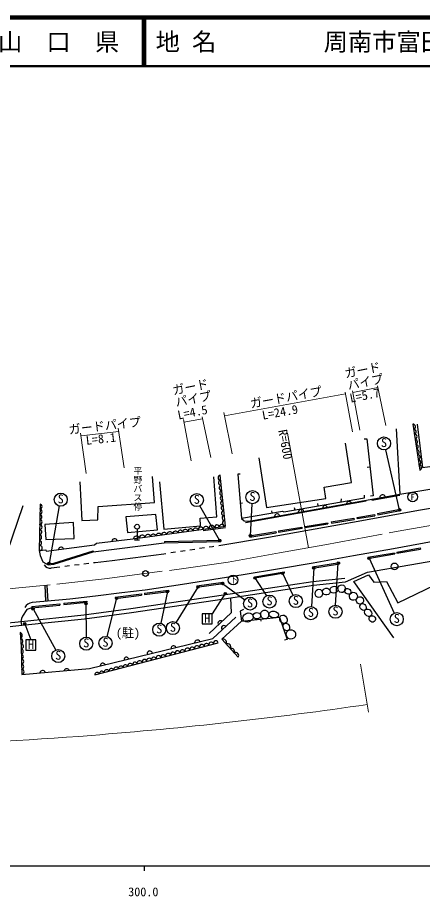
# Model space of a CAD drawing. Units: millimetres at full size, sheet at 1:1000; details may follow other scales. Extents: x 40000 to 680000, y 20000 to 380000.
# Drawn here: x 341926 to 425375, y 198715 to 380000 of the extents above; entities that cross this region are included whole.
import ezdxf
from ezdxf.enums import TextEntityAlignment as Align

# ---------------------------------------------------------------- set-up
doc = ezdxf.new("R2010")
doc.units = ezdxf.units.MM
doc.header["$LTSCALE"] = 1000
doc.linetypes.add('CHAIN', pattern=[18.5, 12, -1.5, 3.5, -1.5])
for name, color, linetype, lineweight in [('M-BGD', 7, 'Continuous', 25), ('M-BGD-EXST', 7, 'Continuous', 25), ('M-BMK', 2, 'CHAIN', 13), ('M-BMK-SRVR', 3, 'Continuous', 25), ('M-STR-HTXT', 7, 'Continuous', 13), ('M-STR-STRC', 7, 'Continuous', 25), ('M-TTL', 2, 'Continuous', 140), ('M-TTL-BAND', 7, 'Continuous', 25), ('M-TTL-LINE', 7, 'Continuous', 50)]:
    doc.layers.add(name, color=color, linetype=linetype, lineweight=lineweight)
doc.layers.add('M-BMK-HTXT', color=7, linetype='Continuous')
doc.layers.add('M-TTL-TXT', color=7, linetype='Continuous')
doc.styles.add('@ＭＳ ゴシック', font='')
doc.styles.add('ＭＳ ゴシック', font='')
doc.styles.get('@ＭＳ ゴシック').set_extended_font_data('@MS Gothic')
doc.styles.get('ＭＳ ゴシック').set_extended_font_data('MS Gothic')

msp = doc.modelspace()

# ---------------------------------------------------------------- hatches: boundary and pattern name
at = {"layer": 'M-BGD-EXST'}
for points in [[(420903, 278454, 0.41421), (420653, 278704, 0.41421), (420403, 278454, 1)], [(383820, 272181, 0.41421), (383570, 272431, 0.41421), (383320, 272181, 1)], [(390188, 273113, 0.41421), (389938, 273363, 0.41421), (389688, 273113, 1)], [(414617, 268470, 0.41421), (414367, 268720, 0.41421), (414117, 268470, 1)], [(348671, 267395, 0.41421), (348421, 267645, 0.41421), (348171, 267395, 1)], [(403246, 266488, 0.41421), (402996, 266738, 0.41421), (402746, 266488, 1)], [(408283, 267465, 0.41421), (408033, 267715, 0.41421), (407783, 267465, 1)], [(396801, 265380, 0.41421), (396551, 265630, 0.41421), (396301, 265380, 1)], [(384411, 263270, 0.41421), (384161, 263520, 0.41421), (383911, 263270, 1)], [(391101, 264423, 0.41421), (390851, 264673, 0.41421), (390601, 264423, 1)], [(373067, 261594, 0.41421), (372817, 261844, 0.41421), (372567, 261594, 1)], [(379345, 262538, 0.41421), (379095, 262788, 0.41421), (378845, 262538, 1)], [(384983, 261188, 0.41421), (384733, 261438, 0.41421), (384483, 261188, 1)], [(356254, 259131, 0.41421), (356004, 259381, 0.41421), (355754, 259131, 1)], [(362579, 260218, 0.41421), (362329, 260468, 0.41421), (362079, 260218, 1)], [(345365, 258034, 0.41421), (345115, 258284, 0.41421), (344865, 258034, 1)], [(343648, 254977, 0.41421), (343398, 255227, 0.41421), (343148, 254977, 1)]]:
    msp.add_hatch(color=256, dxfattribs=at).paths.add_polyline_path(points)
at = {"layer": 'M-STR-STRC'}
msp.add_hatch(color=256, dxfattribs=at).paths.add_polyline_path([(348049, 262929), (347601, 262887), (347778, 259572), (348227, 259613)])

# ---------------------------------------------------------------- linework, layer by layer
at = {"layer": 'M-BGD'}
for p, q in [((423403, 296146), (424811, 286611)), ((419999, 295142), (420737, 281716)), ((414564, 287228), (413985, 287159)), ((387795, 285843), (387329, 285844)), ((414940, 280458), (420709, 281484)), ((339810, 269662), (343097, 279362)), ((388293, 279812), (387844, 279774)), ((388875, 275864), (413781, 280332)), ((403771, 279740), (403852, 279278)), ((408626, 280708), (408593, 280110)), ((394283, 278284), (394364, 277818)), ((398956, 278927), (399043, 278433)), ((411872, 276894), (415499, 277482)), ((415499, 277482), (415539, 277236)), ((416147, 277688), (420768, 278589)), ((416147, 277688), (416194, 277442)), ((416194, 277442), (420816, 278344)), ((420768, 278589), (420816, 278344)), ((401187, 275051), (405808, 275787)), ((405808, 275787), (405848, 275540)), ((406566, 275954), (411243, 276745)), ((406566, 275954), (406608, 275707)), ((406608, 275707), (411284, 276498)), ((411243, 276745), (411284, 276498)), ((411872, 276894), (411912, 276647)), ((411912, 276647), (415539, 277236)), ((366554, 274474), (366554, 272299)), ((380198, 274201), (384768, 274829)), ((389729, 273079), (395160, 273962)), ((395160, 273962), (395200, 273715)), ((395697, 274130), (400539, 274902)), ((395697, 274130), (395737, 273883)), ((395737, 273883), (400579, 274656)), ((400539, 274902), (400579, 274656)), ((401187, 275051), (401226, 274804)), ((401226, 274804), (405848, 275540)), ((372194, 271909), (383833, 272187)), ((383833, 272187), (383839, 271938)), ((389729, 273079), (389769, 272832)), ((389769, 272832), (395200, 273715)), ((372194, 271909), (372208, 271659)), ((420079, 269738), (424944, 270593)), ((420122, 269492), (424987, 270347)), ((424944, 270593), (424987, 270347)), ((357482, 270023), (357536, 269778)), ((414113, 268681), (419631, 269604)), ((414113, 268681), (414154, 268434)), ((414154, 268434), (419672, 269357)), ((419631, 269604), (419672, 269357)), ((420079, 269738), (420122, 269492)), ((348421, 267395), (348443, 267146)), ((402734, 266699), (408252, 267599)), ((402734, 266699), (402774, 266452)), ((402774, 266452), (408292, 267352)), ((408252, 267599), (408292, 267352)), ((390809, 264670), (396845, 265683)), ((390851, 264423), (396886, 265436)), ((396845, 265683), (396886, 265436)), ((378850, 262755), (384300, 263543)), ((378886, 262508), (384336, 263296)), ((384300, 263543), (384336, 263296)), ((390809, 264670), (390851, 264423)), ((362065, 260436), (367448, 261133)), ((367448, 261133), (367480, 260885)), ((368062, 261247), (373061, 261877)), ((368062, 261247), (368093, 260999)), ((368093, 260999), (373092, 261629)), ((373061, 261877), (373092, 261629)), ((378850, 262755), (378886, 262508)), ((351457, 259174), (356186, 259647)), ((351482, 258925), (356211, 259398)), ((356186, 259647), (356211, 259398)), ((362065, 260436), (362097, 260188)), ((362097, 260188), (367480, 260885)), ((344859, 258499), (350624, 259062)), ((344859, 258499), (344883, 258250)), ((344883, 258250), (350648, 258813)), ((350624, 259062), (350648, 258813)), ((351457, 259174), (351482, 258925)), ((392022, 255914), (392079, 255522)), ((338527, 255008), (342744, 255447)), ((338570, 254159), (342827, 254651)), ((357819, 244408), (383279, 251050))]:
    msp.add_line(p, q, dxfattribs=at)
for points in [[(424301, 296115), (425399, 287172), (433504, 288303), (433322, 289811), (443504, 291236), (443248, 293230), (435605, 292221), (434900, 297400)], [(391657, 289186), (393269, 278913), (405483, 280765), (405115, 283136), (410772, 284084), (409512, 292234)], [(413372, 293120), (413924, 293120), (415204, 281336), (414700, 281284)], [(420737, 281716), (452402, 286964), (452447, 286720)], [(346369, 270056), (347765, 270213), (347851, 269957), (357787, 271233), (358165, 271587), (365666, 272479), (384798, 275104), (383655, 285611)], [(354753, 284207), (355136, 276278), (358490, 276412), (358509, 279131), (370172, 279996), (369770, 285301)], [(371178, 284207), (372050, 274490), (379609, 275181), (379536, 276741), (383022, 276995), (382387, 285259)], [(387329, 285844), (388110, 276644), (388599, 276182), (389523, 276146), (390805, 276353), (420737, 281716)], [(388102, 276734), (396527, 278193), (396792, 278038), (413462, 280964), (413429, 281494)], [(346562, 279656), (346369, 270056), (346562, 269021), (347123, 267706), (348229, 267127), (349422, 267233), (357536, 269778), (372107, 271657), (383839, 271938)], [(366029, 272299), (366554, 272299), (367079, 272299)], [(348421, 267395), (349373, 267479), (357482, 270023)], [(409500, 263600), (414056, 265598), (431539, 268650), (432841, 266251), (433723, 263018)], [(419479, 252038), (411217, 263694), (414255, 265070), (415348, 263532), (417940, 263644), (420337, 259255), (427853, 262907), (430836, 257614)], [(342744, 255447), (355613, 256792), (365295, 258087), (384365, 260893), (402805, 263700), (409417, 264396)], [(342827, 254651), (355708, 255997), (365406, 257295), (384484, 260102), (402907, 262907), (409500, 263600)], [(385781, 260300), (385983, 257229), (381439, 252928)], [(344883, 258250), (343840, 257876), (342939, 256548), (342703, 256066), (342617, 255434), (342709, 254638)], [(388513, 257870), (387775, 257588), (388111, 255511), (395934, 256317), (397510, 251731), (396957, 251605)], [(342424, 253147), (342683, 250185), (342786, 244480), (356730, 245756), (382139, 251924), (386916, 256308)], [(387381, 248054), (383995, 251792), (388111, 255511)]]:
    msp.add_lwpolyline(points, dxfattribs=at)
for points in [[(364243, 277026), (364559, 273767), (370765, 274340), (370411, 277504)], [(347544, 275465), (347735, 272324), (353562, 272553), (353428, 275867)]]:
    msp.add_lwpolyline(points, close=True, dxfattribs=at)
for centre, radius in [((366554, 274974), 500), ((419631, 266780), 700)]:
    msp.add_circle(centre, radius, dxfattribs=at)
for centre, radius, start, end in [((423386, 295598), 549, 288.60075, 88.20359), ((423591, 294569), 510, 283.43577, 93.36857), ((423705, 293511), 562, 287.19769, 89.60664), ((423868, 292461), 514, 287.1757, 89.62864), ((423993, 291429), 542, 289.57721, 87.22713), ((424146, 290358), 560, 289.80967, 86.99467), ((424366, 289299), 533, 283.47733, 93.32701), ((424544, 288248), 536, 281.12337, 95.68097), ((424654, 287155), 566, 286.09836, 90.70598), ((383801, 285072), 558, 105.09591, 267.32456), ((383836, 284012), 506, 96.94145, 275.47903), ((384053, 282978), 557, 107.71606, 264.70441), ((384077, 281934), 495, 98.65303, 273.76745), ((384260, 280908), 552, 105.86219, 266.55829), ((417175, 280984), 588, 19.1928, 181.12347), ((346469, 279158), 507, 278.23881, 79.45862), ((384253, 279859), 499, 92.98182, 279.43865), ((384417, 278845), 528, 98.92798, 273.49249), ((405316, 278863), 486, 20.68443, 179.63184), ((410278, 279599), 591, 34.05954, 166.25673), ((346419, 277005), 513, 278.83896, 78.85847), ((346378, 278085), 594, 283.67988, 74.01755), ((384513, 277778), 543, 96.82843, 275.59204), ((395421, 277122), 505, 16.70834, 183.60793), ((400407, 277883), 626, 27.64055, 172.67572), ((346441, 275964), 537, 273.83418, 83.86325), ((384527, 276773), 466, 85.16737, 287.2531), ((384779, 275721), 617, 100.64996, 271.77051), ((346397, 273853), 526, 274.07612, 83.62131), ((346442, 274902), 527, 271.52255, 86.17488), ((372133, 273198), 594, 24.10454, 171.52168), ((373325, 273243), 679, 32.56061, 163.06561), ((374490, 273403), 628, 34.67216, 160.95406), ((375472, 273783), 466, 12.87717, 182.74905), ((376501, 273819), 578, 22.35802, 173.2682), ((377585, 273994), 550, 20.27597, 175.35025), ((378654, 274155), 554, 18.77729, 176.84893), ((379668, 274418), 498, 5.8101, 189.81612), ((380766, 274427), 603, 19.48551, 176.14071), ((381968, 274578), 635, 20.23852, 175.3877), ((383027, 274891), 472, 4.21911, 191.40711), ((383987, 274926), 489, 15.59864, 180.02758), ((346341, 271668), 526, 275.41806, 82.27937), ((346284, 272761), 586, 282.59248, 75.10495), ((361913, 271930), 556, 17.36335, 176.196), ((366445, 272362), 673, 27.02679, 168.59943), ((367618, 272696), 574, 12.79785, 182.82837), ((368774, 272768), 599, 20.88888, 174.73734), ((369903, 272872), 580, 26.53126, 169.09497), ((371011, 273011), 601, 27.22359, 168.40263), ((346435, 270599), 547, 263.00607, 94.69137), ((350895, 270230), 529, 20.17611, 174.45872), ((383759, 255053), 527, 49.14655, 217.7118), ((384447, 254109), 482, 36.73792, 228.3607), ((342241, 252513), 660, 296.11937, 73.89557), ((342449, 251381), 546, 288.62319, 81.39175), ((342603, 250327), 537, 279.37257, 87.76044), ((374089, 249900), 498, 21.48578, 185.80184), ((378994, 250984), 605, 30.14549, 177.14212), ((378930, 249888), 527, 17.48772, 191.75747), ((379909, 250216), 506, 9.70635, 199.53884), ((380896, 250411), 500, 16.50592, 192.73927), ((381865, 250660), 500, 16.97734, 192.26785), ((382802, 250964), 485, 10.24105, 199.00414), ((384239, 251084), 749, 335.31998, 109.0122), ((385210, 250151), 685, 329.24421, 115.08797), ((342474, 249226), 610, 292.84229, 69.21984), ((342637, 248172), 497, 280.53195, 81.53018), ((369187, 248812), 537, 10.36284, 196.92477), ((371012, 247905), 495, 8.43242, 200.81277), ((371969, 248097), 482, 14.87301, 194.37218), ((372938, 248343), 518, 15.56745, 193.67774), ((373942, 248586), 515, 17.60496, 191.64023), ((374903, 248908), 498, 9.76678, 199.47841), ((375942, 249035), 550, 24.79466, 184.45053), ((376917, 249432), 505, 9.98389, 199.2613), ((377924, 249611), 518, 19.14017, 190.10502), ((386028, 249214), 631, 332.96213, 111.37005), ((386916, 248427), 597, 321.23012, 123.10207), ((342688, 247167), 518, 276.517, 85.54514), ((342631, 246092), 572, 283.71165, 78.35049), ((359500, 246299), 531, 27.35312, 179.93449), ((364369, 247610), 477, 13.7295, 193.55811), ((365156, 246242), 541, 22.79549, 186.4497), ((366147, 246533), 499, 19.84653, 189.39866), ((367119, 246825), 518, 15.60037, 193.64482), ((368054, 247140), 470, 7.2083, 202.03689), ((369028, 247315), 520, 16.46077, 192.78442), ((370053, 247538), 532, 21.0348, 188.21039), ((342751, 245008), 529, 273.81634, 88.24579), ((347080, 244788), 549, 14.09479, 176.3685), ((352083, 245120), 567, 26.99844, 163.46485), ((358357, 244391), 538, 31.01592, 178.22927), ((359304, 244680), 486, 27.84394, 181.40125), ((360286, 244918), 552, 28.04999, 181.1952), ((361293, 245209), 521, 25.79842, 183.44677), ((362254, 245533), 502, 18.14127, 191.10392), ((363246, 245719), 515, 25.94515, 183.30004), ((364173, 246026), 471, 19.23972, 190.00547)]:
    msp.add_arc(centre, radius, start, end, dxfattribs=at)
for centre, major_axis, ratio in [((408740, 262186), (-52, -791), 0.991141), ((404040, 261207), (0, -861), 0.884435), ((405567, 261593), (-794, -151), 0.853373), ((407158, 261991), (-797, -247), 0.8237), ((410004, 261648), (-480, 486), 0.791118), ((411145, 260623), (-661, 538), 0.958315), ((412500, 259773), (-585, 499), 0.974508), ((392871, 256851), (177, -886), 0.937107), ((394721, 256858), (-1019, 159), 0.65442), ((413135, 258405), (-375, 649), 0.817699), ((414200, 257222), (-551, 652), 0.776348), ((389411, 256252), (-997, -476), 0.824131), ((391254, 256615), (-786, -70), 0.831823), ((396738, 255883), (448, -772), 0.848319), ((415043, 255959), (-390, 545), 0.954933), ((397319, 254288), (-387, 739), 0.765466), ((398283, 252768), (-578, 780), 0.997085)]:
    msp.add_ellipse(centre, major_axis=major_axis, ratio=ratio, dxfattribs=at)
at = {"layer": 'M-BGD-EXST'}
for p, q in [((420653, 278454), (417813, 290866)), ((350464, 279257), (348421, 267395)), ((383570, 272181), (379511, 279280)), ((389938, 273113), (390268, 279719)), ((414367, 268470), (419532, 257134)), ((407451, 258795), (408033, 267465)), ((396551, 265380), (398644, 260823)), ((402996, 266488), (402494, 258489)), ((384161, 263270), (388748, 259901)), ((390851, 264423), (393207, 260713)), ((372817, 261594), (371449, 255052)), ((379095, 262538), (374607, 255256)), ((384733, 261188), (382053, 257034)), ((362329, 260218), (360343, 252305)), ((345115, 258034), (349776, 249540)), ((356004, 259131), (356032, 252202)), ((382053, 257034), (379953, 257034)), ((379953, 257034), (379953, 254934)), ((382053, 254934), (382053, 257034)), ((343398, 254977), (344659, 251632)), ((379953, 254934), (382053, 254934)), ((345709, 251632), (343609, 251632)), ((343609, 251632), (343609, 249532)), ((345709, 249532), (345709, 251632)), ((343609, 249532), (345709, 249532))]:
    msp.add_line(p, q, dxfattribs=at)
for centre, radius in [((417455, 292168), 1350), ((350818, 280559), 1350), ((378865, 280466), 1350), ((390341, 281067), 1350), ((423367, 281129), 1000), ((420653, 278454), 250), ((383570, 272181), 250), ((389938, 273113), 250), ((414367, 268470), 250), ((348421, 267395), 250), ((402996, 266488), 250), ((408033, 267465), 250), ((386356, 263992), 1000), ((396551, 265380), 250), ((384161, 263270), 250), ((390851, 264423), 250), ((372817, 261594), 250), ((379095, 262538), 250), ((384733, 261188), 250), ((356004, 259131), 250), ((362329, 260218), 250), ((389842, 259110), 1350), ((393857, 259530), 1350), ((399288, 259637), 1350), ((345115, 258034), 250), ((402383, 257144), 1350), ((407455, 257445), 1350), ((420088, 255904), 1350), ((343398, 254977), 250), ((371130, 253741), 1350), ((373951, 254076), 1350), ((356087, 250853), 1350), ((360049, 250987), 1350), ((350312, 248301), 1350)]:
    msp.add_circle(centre, radius, dxfattribs=at)
at = {"layer": 'M-BMK'}
msp.add_lwpolyline([(336716, 261870), (350030, 263114), (359832, 264204), (376656, 266428), (385358, 267653), (395936, 269561), (405248, 271267), (420378, 274033), (436164, 276844), (461435, 281456), (494894, 287375), (523518, 292572), (565727, 300144)], dxfattribs=at)
at = {"layer": 'M-BMK-SRVR'}
msp.add_circle((368297, 265323), 600, dxfattribs=at)
at = {"layer": 'M-STR-HTXT'}
for p, q in [((410945, 302996), (412465, 294884)), ((411012, 302642), (416219, 303696)), ((417803, 295870), (416149, 304040)), ((409509, 302379), (384548, 297875)), ((409441, 302743), (410982, 294553)), ((381780, 289286), (379970, 297617)), ((384409, 298550), (386162, 290041)), ((376100, 297093), (377717, 288534)), ((380047, 297263), (376205, 296538)), ((354916, 294300), (356038, 285944)), ((362766, 294633), (354998, 293692)), ((363873, 287100), (362671, 295281)), ((401862, 270647), (397593, 294250)), ((412595, 246639), (414291, 236755))]:
    msp.add_line(p, q, dxfattribs=at)
for centre, radius, start, end in [((287030, 1115541), 886387, 274.53585, 278.23737), ((304452, 895927), 666083, 267.47131, 274.53585)]:
    msp.add_arc(centre, radius, start, end, dxfattribs=at)
at = {"layer": 'M-STR-STRC'}
for p, q in [((378449, 270300), (377460, 270151)), ((380426, 270598), (379437, 270449)), ((374493, 269704), (373504, 269555)), ((376471, 270002), (375482, 269853)), ((350648, 266654), (348872, 266439)), ((352634, 266895), (351641, 266775)), ((354619, 267136), (353626, 267015)), ((356605, 267376), (355612, 267256)), ((347778, 259572), (347601, 262887)), ((348227, 259613), (348049, 262929))]:
    msp.add_line(p, q, dxfattribs=at)
for points in [[(565045, 303589), (559705, 302572), (549139, 300636), (540045, 298994), (530365, 297324), (515947, 294636), (502543, 292271), (491651, 290253), (478192, 287832), (466005, 285802), (453189, 283396), (437983, 280617), (424980, 278359), (410933, 275819), (393656, 272759), (383390, 271064)], [(566375, 296873), (556332, 295026), (546369, 293230), (532954, 290845), (517990, 288153), (496782, 284341), (482385, 281734), (468155, 279271), (452852, 276525), (438355, 273882), (429461, 272284), (419426, 270429), (411170, 268946), (402859, 267473), (395908, 266260), (388444, 265034), (383695, 264321), (375945, 263080), (368202, 261911), (363388, 261325), (357969, 260627), (352712, 260027), (347308, 259529), (344903, 259334)], [(382403, 270901), (382081, 270847), (381415, 270747)], [(372515, 269406), (372055, 269337), (361417, 267908), (357905, 267534), (357597, 267497)]]:
    msp.add_lwpolyline(points, dxfattribs=at)
for centre, radius, start, end in [((348687, 267963), 1535, 213.67613, 276.91333), ((345045, 257579), 1761, 94.63041, 156.08604)]:
    msp.add_arc(centre, radius, start, end, dxfattribs=at)
at = {"layer": 'M-TTL'}
msp.add_line((680000, 380000), (40000, 380000), dxfattribs=at)
at = {"layer": 'M-TTL-BAND'}
for p, q in [((40000, 205000), (579000, 205000)), ((368000, 205000), (368000, 204000))]:
    msp.add_line(p, q, dxfattribs=at)
at = {"layer": 'M-TTL-LINE'}
for p, q in [((367750, 380000), (367750, 370000)), ((368250, 380000), (368250, 370000)), ((40000, 370000), (680000, 370000))]:
    msp.add_line(p, q, dxfattribs=at)

# ---------------------------------------------------------------- texts
at = {"layer": 'M-BGD-EXST', "style": 'ＭＳ ゴシック'}
for p in [(416800, 290876), (350163, 279267), (378210, 279173), (389685, 279775), (389187, 257818), (393202, 258237), (398633, 258344), (401728, 255851), (406799, 256152), (419433, 254612), (370475, 252448), (373295, 252784), (359394, 249695), (355432, 249561), (349657, 247009)]:
    msp.add_text('S', height=1833, rotation=358.508, dxfattribs=at).set_placement(p, align=Align.BOTTOM_LEFT)
msp.add_text('F', height=1320, dxfattribs=at).set_placement((423377, 281101), align=Align.MIDDLE_CENTER)
for s, height, p in [('下', 1320, (385503, 263004)), ('H', 1833, (380406, 254626)), ('H', 1833, (344062, 249224))]:
    msp.add_text(s, height=height, dxfattribs=at).set_placement(p, align=Align.BOTTOM_LEFT)
at = {"layer": 'M-BMK-HTXT', "style": '@ＭＳ ゴシック'}
msp.add_text('平野バス停', height=1320, rotation=270, dxfattribs=at).set_placement((365633, 287477), align=Align.BOTTOM_LEFT)
at = {"layer": 'M-BMK-HTXT', "style": 'ＭＳ ゴシック'}
msp.add_text('(駐)', height=1833, dxfattribs=at).set_placement((362184, 251592), align=Align.BOTTOM_LEFT)
at = {"layer": 'M-STR-HTXT', "style": 'ＭＳ ゴシック'}
for s, rotation, p in [('ガード', 11.268, (409640, 305108)), ('パイプ', 11.268, (410228, 302663)), ('ガード', 11.268, (374156, 301625)), ('パイプ', 11.268, (374744, 299179)), ('ガードパイプ', 10.128, (390120, 298901)), ('L=5.7', 11.268, (410695, 300025)), ('L=4.5', 11.268, (375210, 296541)), ('L=24.9', 10.141, (392587, 296507)), ('ガードパイプ', 6.403, (352614, 293528)), ('L=8.1', 6.22, (356160, 291318)), ('R=600', 280.521, (395106, 294743))]:
    msp.add_text(s, height=1833, rotation=rotation, dxfattribs=at).set_placement(p, align=Align.BOTTOM_LEFT)
at = {"layer": 'M-TTL-BAND', "style": 'ＭＳ ゴシック'}
msp.add_text('300.0', height=1833, dxfattribs=at).set_placement((367844, 198195), align=Align.BOTTOM_CENTER)
at = {"layer": 'M-TTL-TXT', "style": 'ＭＳ ゴシック'}
msp.add_text('山\u3000口\u3000県', height=3666, dxfattribs=at).set_placement((350375, 375000), align=Align.MIDDLE_CENTER)
for s, p in [('地 名', (370380, 375000)), ('周南市富田二丁目', (405024, 375000))]:
    msp.add_text(s, height=3666, dxfattribs=at).set_placement(p, align=Align.MIDDLE_LEFT)

doc.saveas('drawing.dxf')
